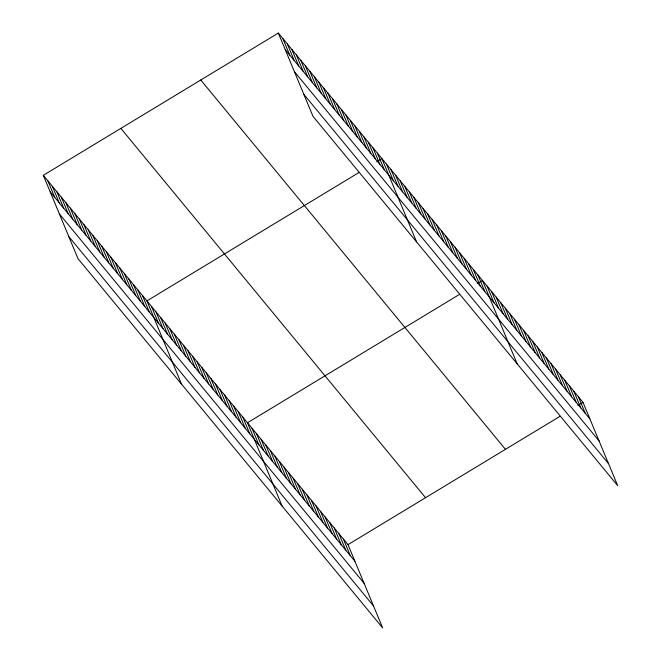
<?xml version="1.0" encoding="UTF-8"?>
<svg xmlns="http://www.w3.org/2000/svg" width="661" height="661" viewBox="0 0 661 661"><rect width="100%" height="100%" fill="white"/><g stroke="black" fill="none" stroke-linecap="round" stroke-linejoin="round"><path stroke-width="0.99" d="M43.312 175.322L348 544.647L382.669 627.95L77.981 258.625L43.312 175.322L278.331 33.05L583.019 402.375L617.688 485.678L313 116.353L278.331 33.05M358.65 172.703L146.907 300.895L181.577 384.198M376.753 161.747L381.918 158.623L416.595 241.918M459.205 294.583L247.454 422.776L282.123 506.07M477.3 283.627L482.464 280.495L517.142 363.798M348 544.647L559.751 416.463M577.846 405.507L583.019 402.375M285.221 49.616L589.909 418.942M294.393 71.636L599.081 440.961M303.837 94.325L608.525 463.65M200.77 79.998L505.458 449.323M120.864 128.374L425.552 497.7M50.211 191.897L354.899 561.222M59.374 213.916L364.062 583.242M68.818 236.605L373.506 605.93M578.441 396.84L585.34 413.406M573.872 391.295L580.771 407.862M569.303 385.76L576.202 402.326M564.734 380.215L571.633 396.782M560.164 374.68L567.064 391.246M555.595 369.135L562.486 385.702M551.026 363.6L557.917 380.166M546.449 358.055L553.348 374.622M541.88 352.52L548.779 369.086M537.31 346.975L544.21 363.542M532.741 341.44L539.64 358.006M528.172 335.895L535.071 352.462M523.603 330.36L530.494 346.926M519.034 324.815L525.925 341.382M514.456 319.28L521.355 335.846M509.887 313.735L516.786 330.302M505.318 308.2L512.217 324.766M500.749 302.655L507.648 319.23M496.18 297.12L503.079 313.686M491.61 291.575L498.501 308.15M487.041 286.039L493.932 302.606M477.895 274.959L484.794 291.526M473.326 269.415L480.225 285.99M468.756 263.879L475.656 280.446M464.187 258.335L471.086 274.91M459.618 252.799L466.509 269.366M455.049 247.255L461.94 263.83M450.48 241.719L457.371 258.286M445.902 236.175L452.802 252.75M441.333 230.639L448.232 247.206M436.764 225.095L443.663 241.67M432.195 219.559L439.094 236.126M427.626 214.024L434.517 230.59M423.057 208.479L429.947 225.046M418.487 202.944L425.378 219.51M413.91 197.399L420.809 213.966M409.341 191.864L416.24 208.43M404.772 186.319L411.671 202.886M400.202 180.784L407.102 197.35M395.633 175.239L402.532 191.806M391.064 169.703L397.955 186.27M386.495 164.159L393.386 180.726M377.414 153.162L384.314 169.728M372.911 147.7L379.811 164.267M368.408 142.239L375.308 158.814M363.905 136.786L370.804 153.352M359.402 131.324L366.293 147.89M354.899 125.863L361.79 142.429M350.396 120.401L357.287 136.976M345.885 114.948L352.784 131.514M341.382 109.486L348.281 126.053M336.879 104.025L343.778 120.591M332.376 98.563L339.275 115.13M327.873 93.102L334.772 109.676M323.369 87.649L330.26 104.215M318.866 82.187L325.757 98.753M314.363 76.726L321.254 93.292M309.852 71.264L316.751 87.839M305.349 65.811L312.248 82.377M300.846 60.349L307.745 76.916M296.343 54.888L303.242 71.454M291.84 49.426L298.739 66.001M287.337 43.973L294.228 60.539M282.834 38.512L289.725 55.078M343.431 539.112L350.322 555.678M338.862 533.567L345.753 550.142M334.284 528.032L341.183 544.598M329.715 522.496L336.614 539.062M325.146 516.952L332.045 533.518M320.577 511.416L327.476 527.982M316.008 505.872L322.907 522.438M311.438 500.336L318.329 516.902M306.869 494.792L313.76 511.358M302.3 489.256L309.191 505.822M297.723 483.712L304.622 500.278M293.154 478.176L300.053 494.742M288.584 472.632L295.484 489.198M284.015 467.096L290.914 483.662M279.446 461.552L286.337 478.118M274.877 456.016L281.768 472.582M270.308 450.472L277.199 467.038M265.73 444.936L272.629 461.502M261.161 439.391L268.06 455.958M256.592 433.856L263.491 450.422M252.023 428.311L258.922 444.878M242.884 417.231L249.775 433.806M238.315 411.696L245.206 428.262M233.738 406.151L240.637 422.726M229.169 400.616L236.068 417.182M224.6 395.071L231.499 411.646M220.03 389.536L226.93 406.102M215.461 383.991L222.36 400.566M210.892 378.456L217.783 395.022M206.323 372.911L213.214 389.486M201.745 367.376L208.645 383.942M197.176 361.831L204.075 378.406M192.607 356.296L199.506 372.862M188.038 350.751L194.937 367.326M183.469 345.216L190.368 361.782M178.9 339.68L185.791 356.246M174.33 334.135L181.221 350.702M169.753 328.6L176.652 345.166M165.184 323.055L172.083 339.622M160.615 317.52L167.514 334.086M156.046 311.975L162.945 328.542M151.476 306.44L158.376 323.006M142.404 295.434L149.295 312.009M137.893 289.981L144.792 306.547M133.39 284.519L140.289 301.085M128.887 279.058L135.786 295.624M124.384 273.596L131.283 290.162M119.881 268.135L126.78 284.709M115.378 262.681L122.277 279.248M110.874 257.22L117.765 273.786M106.371 251.758L113.262 268.325M101.86 246.297L108.759 262.871M97.357 240.844L104.256 257.41M92.854 235.382L99.753 251.948M88.351 229.921L95.25 246.487M83.848 224.459L90.747 241.034M79.345 219.006L86.244 235.572M74.842 213.544L81.733 230.111M70.339 208.083L77.23 224.649M65.836 202.621L72.727 219.188M61.324 197.168L68.223 213.734M56.821 191.707L63.72 208.273M52.318 186.245L59.217 202.811M47.815 180.784L54.714 197.35"/></g></svg>
